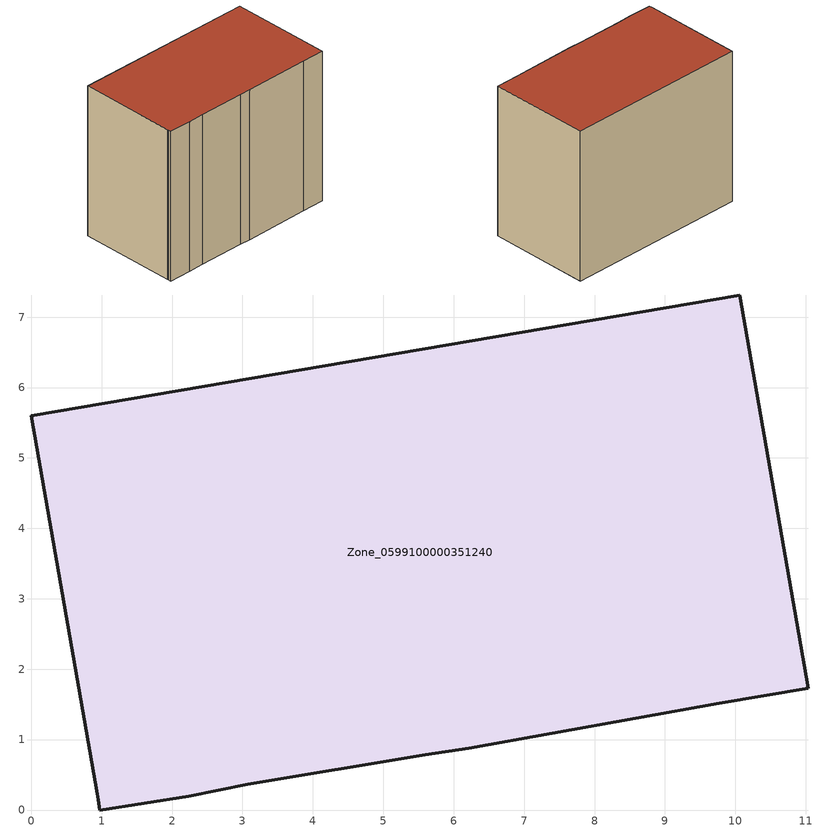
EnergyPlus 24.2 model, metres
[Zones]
Zone_0599100000351240
 floor ground (C_G): 0.95,0.15 0.94,0.23 0,5.6 10.06,7.31 11.04,1.73 9.77,1.51 6.22,0.88 5.6,0.79 3.08,0.37 2.24,0.2 0.97,0 z0
 wall outside (C_F): 2.24,0.2 3.08,0.37 5.6,0.79 6.22,0.88 9.77,1.51 11.04,1.73 10.06,7.31 0,5.6 0.94,0.23 0.95,0.15 0.97,0 2.24,0.2 z0:8.54
 roof outside (C_R): 0.94,0.23 0.95,0.15 0.97,0 2.24,0.2 3.08,0.37 5.6,0.79 6.22,0.88 9.77,1.51 11.04,1.73 10.06,7.31 0,5.6 z8.54
[BUILDING]
Pand.0599100000351240: North Axis=0; Terrain=City; Loads Convergence Tolerance Value=0.04; Temperature Convergence Tolerance Value=0.4; Solar Distribution=FullExterior; Maximum Number of Warmup Days=25; Minimum Number of Warmup Days=1
[Site:Location]
Rotterdam.The.Hague.AP_ZH_NLD Design_Conditions: Latitude=51.96; Longitude=4.45; Time Zone=1; Elevation=-4.5
[SITE:GROUNDTEMPERATURE:BUILDINGSURFACE]
18, 18, 18, 18, 18, 18, 18, 18, 18, 18, 18, 18
[MATERIAL] Thermal Absorptance=0.9; Solar Absorptance=0.7; Visible Absorptance=0.7
Name | Roughness | Thickness | Conductivity | Density | Specific Heat
G.TI.1992-2005 | MediumSmooth | 0.15 | 0.06 | 540 | 1210
F.TI.1992-2005 | Rough | 0.3 | 0.12 | 1920 | 840
R.TI.1992-2005 | MediumRough | 0.2 | 0.08 | 1500 | 1000
[CONSTRUCTION]
C_G: G.TI.1992-2005
C_F: F.TI.1992-2005
C_R: R.TI.1992-2005
[ZONE]
Zone_0599100000351240: Type=1; Multiplier=1; Ceiling Height=Autocalculate; Volume=Autocalculate; Floor Area=autocalculate; Part of Total Floor Area=Yes
[ZONEINFILTRATION:DESIGNFLOWRATE]
Infil_Zone_0599100000351240: Zone or ZoneList or Space or SpaceList=Zone_0599100000351240; Schedule=AlwaysOn; Design Flow Rate Calculation Method=Flow/Area; Flow Rate per Floor Area=0.0015; Constant Term Coefficient=1; Temperature Term Coefficient=0; Velocity Term Coefficient=0; Velocity Squared Term Coefficient=0
[HVACTEMPLATE:ZONE:IDEALLOADSAIRSYSTEM]
Zone_0599100000351240: Maximum Heating Supply Air Temperature=50; Minimum Cooling Supply Air Temperature=13; Maximum Heating Supply Air Humidity Ratio=0.0156; Minimum Cooling Supply Air Humidity Ratio=0.0077; Heating Limit=NoLimit; Cooling Limit=NoLimit; Dehumidification Control Type=ConstantSensibleHeatRatio; Cooling Sensible Heat Ratio=0.7; Dehumidification Setpoint=60; Humidification Control Type=None; Humidification Setpoint=30; Outdoor Air Method=None; Outdoor Air Flow Rate per Person=0.00944; Outdoor Air Flow Rate per Zone Floor Area=0; Outdoor Air Flow Rate per Zone=0; Demand Controlled Ventilation Type=None; Outdoor Air Economizer Type=NoEconomizer; Heat Recovery Type=None; Sensible Heat Recovery Effectiveness=0.7; Latent Heat Recovery Effectiveness=0.65
[ZONECONTROL:THERMOSTAT]
ThermostatControl_Zone_0599100000351240: Zone or ZoneList=Zone_0599100000351240; Control Type Schedule=DualSetpointControlType; Control 1=Thermostat_Zone_0599100000351240; Temperature Difference Between Cutout And Setpoint=0
[THERMOSTATSETPOINT:DUALSETPOINT]
Thermostat_Zone_0599100000351240: Heating Setpoint Temperature Schedule=HeatingSetpoint_Zone_0599100000351240; Cooling Setpoint Temperature Schedule=CoolingSetpoint_Zone_0599100000351240
[SCHEDULE:COMPACT]
HeatingSetpoint_Zone_0599100000351240: Through: 12/31, For: AllDays, Until: 24:00, 21
CoolingSetpoint_Zone_0599100000351240: Through: 12/31, For: AllDays, Until: 24:00, 24
DualSetpointControlType: Through: 12/31, For: AllDays, Until: 24:00, 4
AlwaysOn: Through: 12/31, For: AllDays, Until: 24:00, 1
